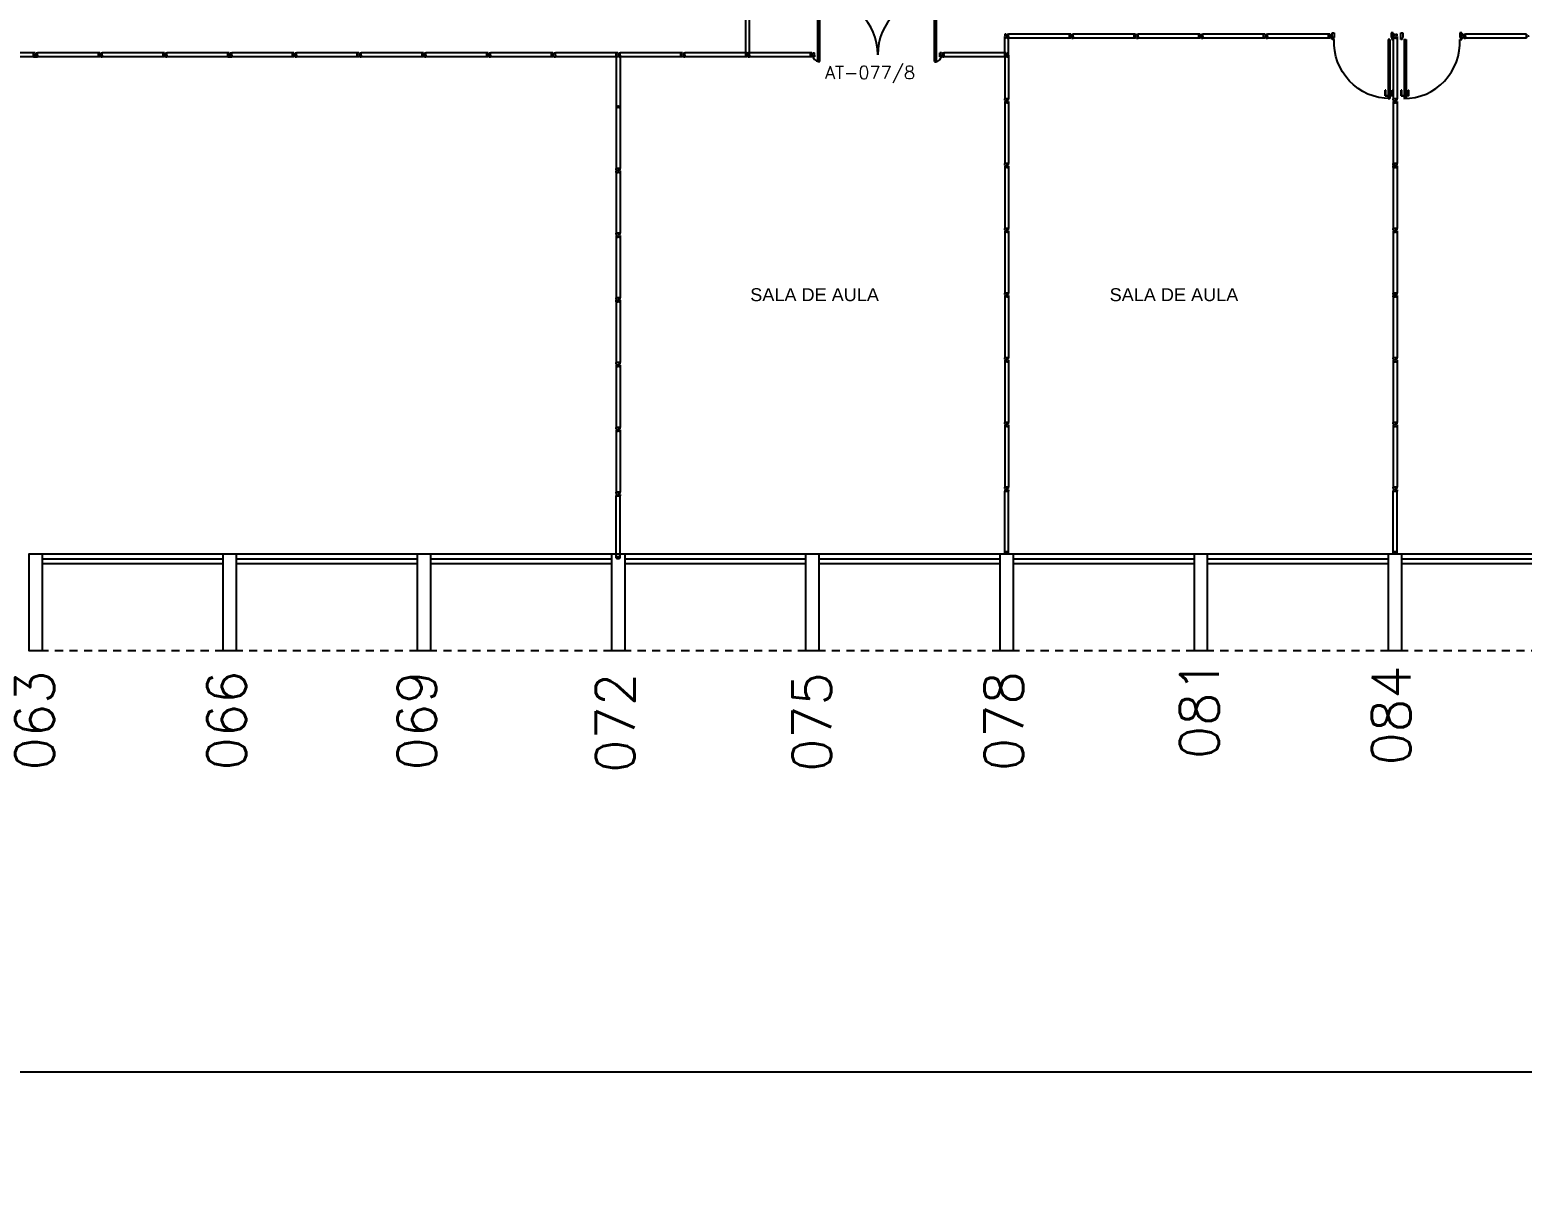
# Model space of a CAD drawing. Header units: millimetres. Extents: x 2860 to 3104, y 1039 to 1134.
# Drawn here: x 2936.12 to 2959.17, y 1042.17 to 1060.27 of the extents above; entities that cross this region are included whole.
import ezdxf

# ---------------------------------------------------------------- set-up
doc = ezdxf.new("R2010")
doc.units = ezdxf.units.MM
doc.linetypes.add('HIDDEN2', pattern=[0.1875, 0.125, -0.0625])
for name, color, linetype in [('DIV', 2, 'Continuous'), ('ESQ', 2, 'Continuous'), ('ESTR', 3, 'Continuous'), ('NOPILAR1', 2, 'Continuous'), ('PROJ', 1, 'HIDDEN2'), ('TEXTO', 2, 'Continuous'), ('TEXTO-CENTRO-CUSTO', 2, 'Continuous'), ('TEXTO-ENDEREÇO', 2, 'Continuous')]:
    doc.layers.add(name, color=color, linetype=linetype)
doc.styles.add('1', font='romans.shx')
doc.styles.add('NOPILAR', font='simplex.shx', dxfattribs={"height": 0.6})
doc.styles.get("Standard").update_dxf_attribs({"font": 'arial.ttf'})
doc.styles.add('UNB-100-1', font='simplex.shx', dxfattribs={"height": 0.2})
doc.dimstyles.new('1-600', dxfattribs={"dimtxt": 1.1, "dimasz": 2.5, "dimexe": 2, "dimexo": 4, "dimgap": 0.2, "dimtad": 1, "dimdec": 0, "dimzin": 4, "dimdsep": 46, "dimlunit": 6, "dimtxsty": '1', "dimblk1": 'NONE', "dimblk2": 'NONE', "dimsah": 1, "dimcen": 0, "dimclrd": 2, "dimclre": 2, "dimclrt": 2, "dimadec": 0, "dimazin": 0, "dimtfac": 1, "dimtdec": 0, "dimtmove": 2, "dimatfit": 3, "dimldrblk": 'NONE', "dimfxl": 1, "dimtolj": 1, "dimtzin": 0, "dimarcsym": 0})

# ---------------------------------------------------------------- blocks, each defined once
blk = doc.blocks.new('DIV-TTS')
for p, q in [((-0.0051, 0), (0.0051, 0)), ((0, -0.0051), (0, 0.0051)), ((0.0205, 0.006), (0.03, 0.006)), ((0.0205, -0.006), (0.0205, 0.006)), ((0.03, 0.03), (0.97, 0.03)), ((0.03, 0.03), (0.03, -0.03)), ((0.03, 0.009), (0.03, 0.027)), ((0.03, 0.005), (0.03, -0.005)), ((0.97, 0.03), (0.97, -0.03)), ((0.9795, 0.006), (0.97, 0.006)), ((0.97, 0.005), (0.97, -0.005)), ((0.9795, -0.006), (0.9795, 0.006)), ((1.0051, 0), (0.9949, 0)), ((0.9949, 0), (1.0051, 0)), ((1, -0.0051), (1, 0.0051)), ((0.0205, -0.006), (0.03, -0.006)), ((0.03, -0.03), (0.03, -0.009)), ((0.03, -0.009), (0.03, -0.027)), ((0.03, -0.03), (0.97, -0.03)), ((0.9795, -0.006), (0.97, -0.006))]:
    blk.add_line(p, q)
blk = doc.blocks.new('DIVMT-TTS')
for p, q in [((-0.03, 0.03), (-0.03, 0.006)), ((-0.008, 0.03), (-0.03, 0.03)), ((-0.0185, 0.006), (-0.03, 0.006)), ((-0.0185, -0.006), (-0.0185, 0.006)), ((-0.008, 0.03), (-0.008, 0.02)), ((-0.008, 0.02), (0.008, 0.02)), ((-0.0051, 0), (0.0051, 0)), ((0.0051, 0), (-0.0051, 0)), ((-0.0051, 0), (0.0051, 0)), ((0, -0.0051), (0, 0.0051)), ((0, 0.0051), (0, -0.0051)), ((0.008, 0.03), (0.008, 0.02)), ((0.008, 0.03), (0.03, 0.03)), ((0.0205, 0.006), (0.03, 0.006)), ((0.0205, -0.006), (0.0205, 0.006)), ((0.0205, 0.006), (0.0205, -0.006)), ((0.0205, 0.006), (0.03, 0.006)), ((0.97, 0.03), (0.03, 0.03)), ((0.03, 0.006), (0.03, 0.03)), ((0.03, -0.03), (0.03, 0.03)), ((0.03, -0.005), (0.03, 0.005)), ((0.97, -0.03), (0.97, 0.03)), ((0.97, 0.03), (0.97, 0.009)), ((0.97, 0.009), (0.97, 0.027)), ((0.9795, 0.006), (0.97, 0.006)), ((0.97, -0.005), (0.97, 0.005)), ((0.9795, 0.006), (0.9795, -0.006)), ((1.0051, 0), (0.9949, 0)), ((1, 0.0051), (1, -0.0051)), ((-0.0185, -0.006), (-0.03, -0.006)), ((-0.03, -0.03), (-0.03, -0.006)), ((-0.008, -0.03), (-0.03, -0.03)), ((-0.008, -0.03), (-0.008, -0.02)), ((-0.008, -0.02), (0.008, -0.02)), ((0.008, -0.03), (0.008, -0.02)), ((0.008, -0.03), (0.03, -0.03)), ((0.0205, -0.006), (0.03, -0.006)), ((0.0205, -0.006), (0.03, -0.006)), ((0.03, -0.006), (0.03, -0.03)), ((0.97, -0.03), (0.03, -0.03)), ((0.9795, -0.006), (0.97, -0.006)), ((0.97, -0.009), (0.97, -0.027))]:
    blk.add_line(p, q)
blk = doc.blocks.new('MTINI-TTS')
for p, q in [((-0.03, 0.008), (-0.03, 0.03)), ((0.03, 0.03), (-0.03, 0.03)), ((-0.03, 0.008), (-0.02, 0.008)), ((-0.009, 0.03), (-0.027, 0.03)), ((-0.02, 0.008), (-0.02, 0)), ((-0.001, 0), (-0.02, 0)), ((-0.006, 0.02), (-0.006, 0.03)), ((-0.006, 0.023), (-0.006, 0.027)), ((-0.006, 0.02), (0.006, 0.02)), ((0.005, 0.03), (-0.005, 0.03)), ((0.005, 0), (-0.005, 0)), ((0.004, 0.02), (-0.004, 0.02)), ((0.02, 0), (-0.001, 0)), ((0, -0.005), (0, 0.005)), ((0.006, 0.02), (0.006, 0.03)), ((0.006, 0.023), (0.006, 0.027)), ((0.009, 0.03), (0.027, 0.03)), ((0.03, 0.008), (0.02, 0.008)), ((0.02, 0), (0.02, 0.008)), ((0.03, 0.008), (0.03, 0.03))]:
    blk.add_line(p, q)
blk = doc.blocks.new('PTDP-TTS')
at = {"color": 2}
for p, q in [((0.084, 0.9), (0.115, 0.9)), ((0.084, -0.1), (0.084, 0.9)), ((0.114, -0.1), (0.114, 0.9)), ((1.884, 0.9), (1.914, 0.9)), ((1.884, -0.1), (1.884, 0.9)), ((1.914, -0.1), (1.914, 0.9)), ((0.084, -0.1), (0.115, -0.1)), ((1.885, -0.101), (1.915, -0.101))]:
    blk.add_line(p, q, dxfattribs=at)
at = {"color": 1}
for centre, radius, start, end in [((0.114, 0.006), 0.892, 0, 90), ((1.899, 0.006), 0.892, 90, 180), ((0.098, 0), 0.098, 180, 270), ((1.896, -0.001), 0.0991, 271.7192, 0)]:
    blk.add_arc(centre, radius, start, end, dxfattribs=at)
at = {"layer": 'ESQ', "color": 1}
for p, q in [((0.044, 0.86), (0.044, 0.77)), ((0.044, 0.86), (0.084, 0.86)), ((0.054, 0.77), (0.044, 0.77)), ((0.054, 0.85), (0.054, 0.77)), ((0.054, 0.85), (0.084, 0.85)), ((0.154, 0.86), (0.114, 0.86)), ((0.144, 0.85), (0.114, 0.85)), ((0.144, 0.85), (0.144, 0.77)), ((0.144, 0.77), (0.154, 0.77)), ((0.154, 0.86), (0.154, 0.77))]:
    blk.add_line(p, q, dxfattribs=at)
blk = doc.blocks.new('MTT-TTS')
for p, q in [((-0.008, 0.03), (-0.03, 0.03)), ((-0.03, 0.03), (-0.03, 0.006)), ((-0.0185, 0.006), (-0.03, 0.006)), ((-0.0185, -0.006), (-0.0185, 0.006)), ((-0.008, 0.03), (-0.008, 0.02)), ((-0.008, 0.02), (0.008, 0.02)), ((-0.0051, 0), (0.0051, 0)), ((0, -0.0051), (0, 0.0051)), ((0.008, 0.03), (0.03, 0.03)), ((0.008, 0.03), (0.008, 0.02)), ((0.0205, -0.006), (0.0205, 0.006)), ((0.0205, 0.006), (0.03, 0.006)), ((0.03, 0.006), (0.03, 0.03)), ((-0.03, -0.03), (-0.03, -0.006)), ((-0.0185, -0.006), (-0.03, -0.006)), ((-0.008, -0.03), (-0.03, -0.03)), ((-0.008, -0.02), (0.008, -0.02)), ((-0.008, -0.03), (-0.008, -0.02)), ((0.008, -0.03), (0.008, -0.02)), ((0.008, -0.03), (0.03, -0.03)), ((0.0205, -0.006), (0.03, -0.006)), ((0.03, -0.006), (0.03, -0.03))]:
    blk.add_line(p, q)
blk = doc.blocks.new('PDV2D-TTS')
at = {"layer": 'DIV'}
for p, q in [((0.03, 0.05), (0.06, 0.05)), ((0.03, 0.035), (0.03, 0.05)), ((0.03, -0.035), (0.03, 0.035)), ((0.06, 0.05), (0.06, -0.02)), ((0.941, 0.05), (0.941, -0.02)), ((0.971, 0.05), (0.941, 0.05)), ((0.971, 0.035), (0.971, 0.05)), ((0.971, -0.035), (0.971, 0.035)), ((0.03, -0.05), (0.03, -0.035)), ((0.05, -0.05), (0.03, -0.05)), ((0.05, -0.02), (0.06, -0.02)), ((0.05, -0.02), (0.05, -0.05)), ((0.079, -0.05), (0.109, -0.05)), ((0.079, -0.05), (0.079, -0.965)), ((0.109, -0.05), (0.109, -0.965)), ((0.951, -0.02), (0.941, -0.02)), ((0.951, -0.02), (0.951, -0.05)), ((0.951, -0.05), (0.971, -0.05)), ((0.971, -0.05), (0.971, -0.035)), ((0.109, -0.965), (0.079, -0.965))]:
    blk.add_line(p, q, dxfattribs=at)
at = {"layer": 'DIV', "color": 1}
for p, q in [((0.036, -0.925), (0.036, -0.835)), ((0.046, -0.835), (0.036, -0.835)), ((0.046, -0.915), (0.046, -0.835)), ((0.046, -0.915), (0.076, -0.915)), ((0.141, -0.915), (0.111, -0.915)), ((0.141, -0.915), (0.141, -0.835)), ((0.141, -0.835), (0.151, -0.835)), ((0.151, -0.925), (0.151, -0.835)), ((0.036, -0.925), (0.076, -0.925)), ((0.151, -0.925), (0.111, -0.925))]:
    blk.add_line(p, q, dxfattribs=at)
blk.add_arc((0.076, -0.1), 0.865, 270, 3.3214, dxfattribs=at)
blk = doc.blocks.new('*D71')
at = {"layer": 'DEFPOINTS', "color": 0, "transparency": 16777216}
for p in [(2912.108, 1050.674), (3053.108, 1050.674), (3053.108, 1044.174)]:
    blk.add_point(p, dxfattribs=at)
at = {"layer": 'TEXTO-CENTRO-CUSTO', "color": 2, "lineweight": -2, "transparency": 16777216}
for p, q in [((2912.108, 1046.674), (2912.108, 1042.174)), ((3053.108, 1046.674), (3053.108, 1042.174)), ((2912.108, 1044.174), (3053.108, 1044.174))]:
    blk.add_line(p, q, dxfattribs=at)
at = {"layer": 'TEXTO-CENTRO-CUSTO', "color": 2, "transparency": 16777216, "insert": (2982.608, 1045.107), "char_height": 1.1, "attachment_point": 5, "style": '1'}
blk.add_mtext('\\A1;Biologia', dxfattribs=at)
blk = doc.blocks.new('_NONE')
at = {"color": 0, "linetype": 'ByBlock'}
blk.add_circle((0, 0), 0.25, dxfattribs=at)

msp = doc.modelspace()

# ---------------------------------------------------------------- linework, layer by layer
at = {"layer": 'DIV'}
for p, q in [((2951.178, 1059.914), (2951.178, 1060.138)), ((2951.238, 1059.914), (2951.238, 1060.138)), ((2948.2, 1059.914), (2948.178, 1059.914)), ((2948.178, 1059.914), (2948.178, 1059.89)), ((2948.189, 1059.89), (2948.178, 1059.89)), ((2948.189, 1059.878), (2948.189, 1059.89)), ((2948.2, 1059.914), (2948.2, 1059.904)), ((2948.2, 1059.904), (2948.216, 1059.904)), ((2948.203, 1059.884), (2948.213, 1059.884)), ((2948.213, 1059.884), (2948.203, 1059.884)), ((2948.203, 1059.884), (2948.213, 1059.884)), ((2948.208, 1059.879), (2948.208, 1059.889)), ((2948.208, 1059.889), (2948.208, 1059.879)), ((2948.216, 1059.914), (2948.216, 1059.904)), ((2948.216, 1059.914), (2948.238, 1059.914)), ((2948.228, 1059.89), (2948.238, 1059.89)), ((2948.228, 1059.878), (2948.228, 1059.89)), ((2948.228, 1059.89), (2948.228, 1059.878)), ((2948.228, 1059.89), (2948.238, 1059.89)), ((2948.238, 1059.89), (2948.238, 1059.914)), ((2948.238, 1059.854), (2948.238, 1059.914)), ((2948.238, 1059.879), (2948.238, 1059.889)), ((2950.178, 1059.89), (2950.178, 1059.914)), ((2950.2, 1059.914), (2950.178, 1059.914)), ((2950.178, 1059.854), (2950.178, 1059.914)), ((2950.187, 1059.89), (2950.178, 1059.89)), ((2950.187, 1059.89), (2950.178, 1059.89)), ((2950.178, 1059.879), (2950.178, 1059.889)), ((2950.187, 1059.878), (2950.187, 1059.89)), ((2950.187, 1059.89), (2950.187, 1059.878)), ((2950.2, 1059.914), (2950.2, 1059.904)), ((2950.216, 1059.904), (2950.2, 1059.904)), ((2950.213, 1059.884), (2950.203, 1059.884)), ((2950.203, 1059.884), (2950.213, 1059.884)), ((2950.213, 1059.884), (2950.203, 1059.884)), ((2950.208, 1059.879), (2950.208, 1059.889)), ((2950.208, 1059.889), (2950.208, 1059.879)), ((2950.216, 1059.914), (2950.216, 1059.904)), ((2950.216, 1059.914), (2950.238, 1059.914)), ((2950.226, 1059.89), (2950.238, 1059.89)), ((2950.226, 1059.878), (2950.226, 1059.89)), ((2950.238, 1059.914), (2950.238, 1059.89)), ((2951.178, 1059.914), (2951.178, 1059.89)), ((2951.2, 1059.914), (2951.178, 1059.914)), ((2951.189, 1059.89), (2951.178, 1059.89)), ((2951.189, 1059.878), (2951.189, 1059.89)), ((2951.2, 1059.914), (2951.2, 1059.904)), ((2951.2, 1059.904), (2951.216, 1059.904)), ((2951.203, 1059.884), (2951.213, 1059.884)), ((2951.213, 1059.884), (2951.203, 1059.884)), ((2951.203, 1059.884), (2951.213, 1059.884)), ((2951.208, 1059.879), (2951.208, 1059.889)), ((2951.208, 1059.889), (2951.208, 1059.879)), ((2951.216, 1059.914), (2951.216, 1059.904)), ((2951.216, 1059.914), (2951.238, 1059.914)), ((2951.228, 1059.89), (2951.238, 1059.89)), ((2951.228, 1059.878), (2951.228, 1059.89)), ((2951.228, 1059.89), (2951.228, 1059.878)), ((2951.228, 1059.89), (2951.238, 1059.89)), ((2951.238, 1059.89), (2951.238, 1059.914)), ((2951.238, 1059.854), (2951.238, 1059.914)), ((2951.238, 1059.879), (2951.238, 1059.889)), ((2936.178, 1059.854), (2936.199, 1059.854)), ((2936.238, 1059.854), (2936.178, 1059.854)), ((2936.199, 1059.854), (2936.181, 1059.854)), ((2936.202, 1059.864), (2936.202, 1059.854)), ((2936.202, 1059.864), (2936.214, 1059.864)), ((2936.213, 1059.854), (2936.203, 1059.854)), ((2936.214, 1059.864), (2936.214, 1059.854)), ((2936.217, 1059.854), (2936.235, 1059.854)), ((2939.178, 1059.854), (2939.199, 1059.854)), ((2939.238, 1059.854), (2939.178, 1059.854)), ((2939.199, 1059.854), (2939.181, 1059.854)), ((2939.202, 1059.864), (2939.202, 1059.854)), ((2939.202, 1059.864), (2939.214, 1059.864)), ((2939.213, 1059.854), (2939.203, 1059.854)), ((2939.214, 1059.864), (2939.214, 1059.854)), ((2939.217, 1059.854), (2939.235, 1059.854)), ((2945.178, 1059.854), (2945.178, 1059.069)), ((2945.238, 1059.854), (2945.238, 1059.069)), ((2948.189, 1059.878), (2948.178, 1059.878)), ((2948.178, 1059.854), (2948.178, 1059.878)), ((2948.2, 1059.854), (2948.178, 1059.854)), ((2948.2, 1059.854), (2948.2, 1059.864)), ((2948.2, 1059.864), (2948.216, 1059.864)), ((2948.216, 1059.854), (2948.216, 1059.864)), ((2948.216, 1059.854), (2948.238, 1059.854)), ((2948.228, 1059.878), (2948.238, 1059.878)), ((2948.228, 1059.878), (2948.238, 1059.878)), ((2948.238, 1059.878), (2948.238, 1059.854)), ((2950.178, 1059.878), (2950.178, 1059.854)), ((2950.187, 1059.878), (2950.178, 1059.878)), ((2950.187, 1059.878), (2950.178, 1059.878)), ((2950.2, 1059.854), (2950.178, 1059.854)), ((2950.2, 1059.854), (2950.2, 1059.864)), ((2950.216, 1059.864), (2950.2, 1059.864)), ((2950.216, 1059.854), (2950.216, 1059.864)), ((2950.216, 1059.854), (2950.238, 1059.854)), ((2950.226, 1059.878), (2950.238, 1059.878)), ((2950.238, 1059.854), (2950.238, 1059.878)), ((2951.189, 1059.878), (2951.178, 1059.878)), ((2951.178, 1059.854), (2951.178, 1059.878)), ((2951.178, 1059.854), (2951.199, 1059.854)), ((2951.238, 1059.854), (2951.178, 1059.854)), ((2951.178, 1059.854), (2951.178, 1059.204)), ((2951.2, 1059.854), (2951.178, 1059.854)), ((2951.199, 1059.854), (2951.181, 1059.854)), ((2951.2, 1059.854), (2951.2, 1059.864)), ((2951.2, 1059.864), (2951.216, 1059.864)), ((2951.202, 1059.864), (2951.202, 1059.854)), ((2951.202, 1059.864), (2951.214, 1059.864)), ((2951.213, 1059.854), (2951.203, 1059.854)), ((2951.214, 1059.864), (2951.214, 1059.854)), ((2951.216, 1059.854), (2951.216, 1059.864)), ((2951.216, 1059.854), (2951.238, 1059.854)), ((2951.217, 1059.854), (2951.235, 1059.854)), ((2951.228, 1059.878), (2951.238, 1059.878)), ((2951.228, 1059.878), (2951.238, 1059.878)), ((2951.238, 1059.878), (2951.238, 1059.854)), ((2951.238, 1059.854), (2951.238, 1059.204)), ((2951.202, 1059.204), (2951.178, 1059.204)), ((2951.178, 1059.182), (2951.178, 1059.204)), ((2951.238, 1059.204), (2951.178, 1059.204)), ((2951.202, 1059.194), (2951.202, 1059.204)), ((2951.202, 1059.194), (2951.202, 1059.204)), ((2951.214, 1059.194), (2951.202, 1059.194)), ((2951.202, 1059.194), (2951.214, 1059.194)), ((2951.213, 1059.204), (2951.203, 1059.204)), ((2951.214, 1059.204), (2951.238, 1059.204)), ((2951.214, 1059.194), (2951.214, 1059.204)), ((2951.214, 1059.194), (2951.214, 1059.204)), ((2951.238, 1059.182), (2951.238, 1059.204)), ((2951.178, 1059.182), (2951.188, 1059.182)), ((2951.178, 1059.166), (2951.188, 1059.166)), ((2951.178, 1059.166), (2951.178, 1059.144)), ((2951.178, 1059.144), (2951.202, 1059.144)), ((2951.188, 1059.166), (2951.188, 1059.182)), ((2951.202, 1059.155), (2951.202, 1059.144)), ((2951.214, 1059.155), (2951.202, 1059.155)), ((2951.213, 1059.174), (2951.203, 1059.174)), ((2951.203, 1059.174), (2951.213, 1059.174)), ((2951.208, 1059.169), (2951.208, 1059.179)), ((2951.208, 1059.179), (2951.208, 1059.169)), ((2951.208, 1059.169), (2951.208, 1059.179)), ((2951.214, 1059.155), (2951.214, 1059.144)), ((2951.238, 1059.144), (2951.214, 1059.144)), ((2951.238, 1059.182), (2951.228, 1059.182)), ((2951.228, 1059.166), (2951.228, 1059.182)), ((2951.238, 1059.166), (2951.228, 1059.166)), ((2951.238, 1059.166), (2951.238, 1059.144))]:
    msp.add_line(p, q, dxfattribs=at)
at = {"layer": 'ESQ', "color": 1}
for p, q in [((2936.308, 1052.174), (2939.108, 1052.174)), ((2936.308, 1052.099), (2939.108, 1052.099)), ((2939.308, 1052.174), (2942.108, 1052.174)), ((2939.308, 1052.099), (2942.108, 1052.099)), ((2942.308, 1052.174), (2945.108, 1052.174)), ((2942.308, 1052.099), (2945.108, 1052.099)), ((2945.308, 1052.174), (2948.108, 1052.174)), ((2945.308, 1052.099), (2948.108, 1052.099)), ((2948.308, 1052.174), (2951.108, 1052.174)), ((2948.308, 1052.099), (2951.108, 1052.099)), ((2951.308, 1052.174), (2954.108, 1052.174)), ((2951.308, 1052.099), (2954.108, 1052.099)), ((2954.308, 1052.174), (2957.108, 1052.174)), ((2954.308, 1052.099), (2957.108, 1052.099)), ((2957.308, 1052.174), (2960.108, 1052.174)), ((2957.308, 1052.099), (2960.108, 1052.099)), ((2936.308, 1052.024), (2939.108, 1052.024)), ((2939.308, 1052.024), (2942.108, 1052.024)), ((2942.308, 1052.024), (2945.108, 1052.024)), ((2945.308, 1052.024), (2948.108, 1052.024)), ((2948.308, 1052.024), (2951.108, 1052.024)), ((2951.308, 1052.024), (2954.108, 1052.024)), ((2954.308, 1052.024), (2957.108, 1052.024)), ((2957.308, 1052.024), (2960.108, 1052.024))]:
    msp.add_line(p, q, dxfattribs=at)
at = {"layer": 'ESTR'}
for points in [[(2936.308, 1052.174), (2936.308, 1050.674), (2936.108, 1050.674), (2936.108, 1052.174)], [(2939.308, 1052.174), (2939.308, 1050.674), (2939.108, 1050.674), (2939.108, 1052.174)], [(2942.308, 1052.174), (2942.308, 1050.674), (2942.108, 1050.674), (2942.108, 1052.174)], [(2945.308, 1052.174), (2945.308, 1050.674), (2945.108, 1050.674), (2945.108, 1052.174)], [(2948.308, 1052.174), (2948.308, 1050.674), (2948.108, 1050.674), (2948.108, 1052.174)], [(2951.308, 1052.174), (2951.308, 1050.674), (2951.108, 1050.674), (2951.108, 1052.174)], [(2954.308, 1052.174), (2954.308, 1050.674), (2954.108, 1050.674), (2954.108, 1052.174)], [(2957.308, 1052.174), (2957.308, 1050.674), (2957.108, 1050.674), (2957.108, 1052.174)]]:
    msp.add_lwpolyline(points, close=True, dxfattribs=at)
at = {"layer": 'PROJ'}
for p, q in [((2939.108, 1050.674), (2936.308, 1050.674)), ((2942.108, 1050.674), (2939.308, 1050.674)), ((2945.108, 1050.674), (2942.308, 1050.674)), ((2948.108, 1050.674), (2945.308, 1050.674)), ((2951.108, 1050.674), (2948.308, 1050.674)), ((2954.108, 1050.674), (2951.308, 1050.674)), ((2957.108, 1050.674), (2954.308, 1050.674)), ((2960.108, 1050.674), (2957.308, 1050.674))]:
    msp.add_line(p, q, dxfattribs=at)

# ---------------------------------------------------------------- block references
at = {"layer": 'DIV'}
for name, p, rotation in [('DIVMT-TTS', (2947.208, 1060.884), 270), ('DIVMT-TTS', (2957.208, 1059.174), 90), ('MTINI-TTS', (2936.208, 1059.884), 180), ('MTINI-TTS', (2939.208, 1059.884), 180), ('DIVMT-TTS', (2945.208, 1058.099), 90), ('DIVMT-TTS', (2951.208, 1058.174), 90.00000000000001), ('DIVMT-TTS', (2957.208, 1058.174), 90), ('DIVMT-TTS', (2945.208, 1057.099), 90), ('DIVMT-TTS', (2951.208, 1057.174), 90.00000000000001), ('DIVMT-TTS', (2957.208, 1057.174), 90), ('DIVMT-TTS', (2951.208, 1056.174), 90.00000000000001), ('DIVMT-TTS', (2957.208, 1056.174), 90), ('DIVMT-TTS', (2945.208, 1056.099), 90), ('DIVMT-TTS', (2945.208, 1055.099), 90), ('DIVMT-TTS', (2945.208, 1055.099), 90), ('DIVMT-TTS', (2951.208, 1055.174), 90.00000000000001), ('DIVMT-TTS', (2957.208, 1055.174), 90), ('DIVMT-TTS', (2957.208, 1055.174), 90), ('DIVMT-TTS', (2945.208, 1054.099), 90), ('DIVMT-TTS', (2951.208, 1054.174), 90.00000000000001), ('DIVMT-TTS', (2957.208, 1054.174), 90), ('DIVMT-TTS', (2951.208, 1053.174), 90.00000000000001), ('DIVMT-TTS', (2957.208, 1053.174), 90.00000000000001), ('DIVMT-TTS', (2945.208, 1053.099), 90), ('DIV-TTS', (2945.208, 1052.099), 90), ('DIV-TTS', (2951.208, 1052.174), 90.00000000000001), ('DIV-TTS', (2957.208, 1052.174), 90.00000000000001)]:
    msp.add_blockref(name, p, dxfattribs=dict(at, rotation=rotation))
for name, p in [('DIVMT-TTS', (2951.208, 1060.174)), ('DIVMT-TTS', (2952.208, 1060.174)), ('DIVMT-TTS', (2953.208, 1060.174)), ('DIVMT-TTS', (2954.208, 1060.174)), ('DIVMT-TTS', (2955.208, 1060.174)), ('MTT-TTS', (2956.208, 1060.174)), ('MTT-TTS', (2957.208, 1060.174)), ('MTT-TTS', (2957.208, 1060.174)), ('PDV2D-TTS', (2957.268, 1060.174)), ('DIVMT-TTS', (2958.268, 1060.174)), ('DIVMT-TTS', (2935.208, 1059.884)), ('DIVMT-TTS', (2936.208, 1059.884)), ('DIVMT-TTS', (2937.208, 1059.884)), ('DIVMT-TTS', (2938.208, 1059.884)), ('DIVMT-TTS', (2939.208, 1059.884)), ('DIVMT-TTS', (2940.208, 1059.884)), ('DIVMT-TTS', (2941.208, 1059.884)), ('DIVMT-TTS', (2942.208, 1059.884)), ('DIVMT-TTS', (2943.208, 1059.884)), ('DIVMT-TTS', (2944.208, 1059.884)), ('DIVMT-TTS', (2945.208, 1059.884)), ('DIVMT-TTS', (2946.208, 1059.884)), ('DIVMT-TTS', (2947.208, 1059.884)), ('DIVMT-TTS', (2950.208, 1059.884)), ('MTT-TTS', (2945.208, 1058.099)), ('MTT-TTS', (2957.208, 1058.174)), ('MTT-TTS', (2957.208, 1056.174)), ('MTT-TTS', (2945.208, 1056.099)), ('MTINI-TTS', (2945.208, 1052.099)), ('MTINI-TTS', (2951.208, 1052.174)), ('MTINI-TTS', (2957.208, 1052.174))]:
    msp.add_blockref(name, p, dxfattribs=at)
at = {"layer": 'DIV', "xscale": -1}
msp.add_blockref('PDV2D-TTS', (2957.208, 1060.174), dxfattribs=at)
at = {"layer": 'ESQ'}
msp.add_blockref('PTDP-TTS', (2948.21, 1059.88), dxfattribs=at)

# ---------------------------------------------------------------- texts
at = {"layer": 'NOPILAR1', "style": 'NOPILAR'}
for s, p in [('063', (2936.495, 1048.829)), ('063', (2936.495, 1048.829)), ('066', (2939.459, 1048.829)), ('066', (2939.459, 1048.829)), ('069', (2942.397, 1048.829)), ('069', (2942.397, 1048.829)), ('072', (2945.461, 1048.794)), ('072', (2945.461, 1048.794)), ('075', (2948.5, 1048.805)), ('075', (2948.5, 1048.805)), ('078', (2951.465, 1048.817)), ('078', (2951.465, 1048.817)), ('081', (2954.484, 1049.003)), ('081', (2954.484, 1049.003)), ('084', (2957.447, 1048.905)), ('084', (2957.447, 1048.905))]:
    msp.add_text(s, height=0.6, rotation=90, dxfattribs=at).set_placement(p)
at = {"layer": 'TEXTO'}
for p in [(2947.248, 1056.079), (2952.799, 1056.079)]:
    msp.add_text('SALA DE AULA', height=0.2, dxfattribs=at).set_placement(p)
at = {"layer": 'TEXTO-ENDEREÇO', "style": 'UNB-100-1'}
msp.add_text('AT-077/8', height=0.2, dxfattribs=at).set_placement((2948.404, 1059.512))

# ---------------------------------------------------------------- dimensions: what is measured, and where the dimension line sits
at = {"layer": 'TEXTO-CENTRO-CUSTO'}
dim = msp.add_aligned_dim(p1=(2912.108, 1050.674), p2=(3053.108, 1050.674), distance=-6.5, text='Biologia', dimstyle='1-600', dxfattribs=at)
dim.commit()
dim.dimension.update_dxf_attribs({"geometry": '*D71', "text_midpoint": (2982.608, 1045.107)})

doc.saveas('drawing.dxf')
